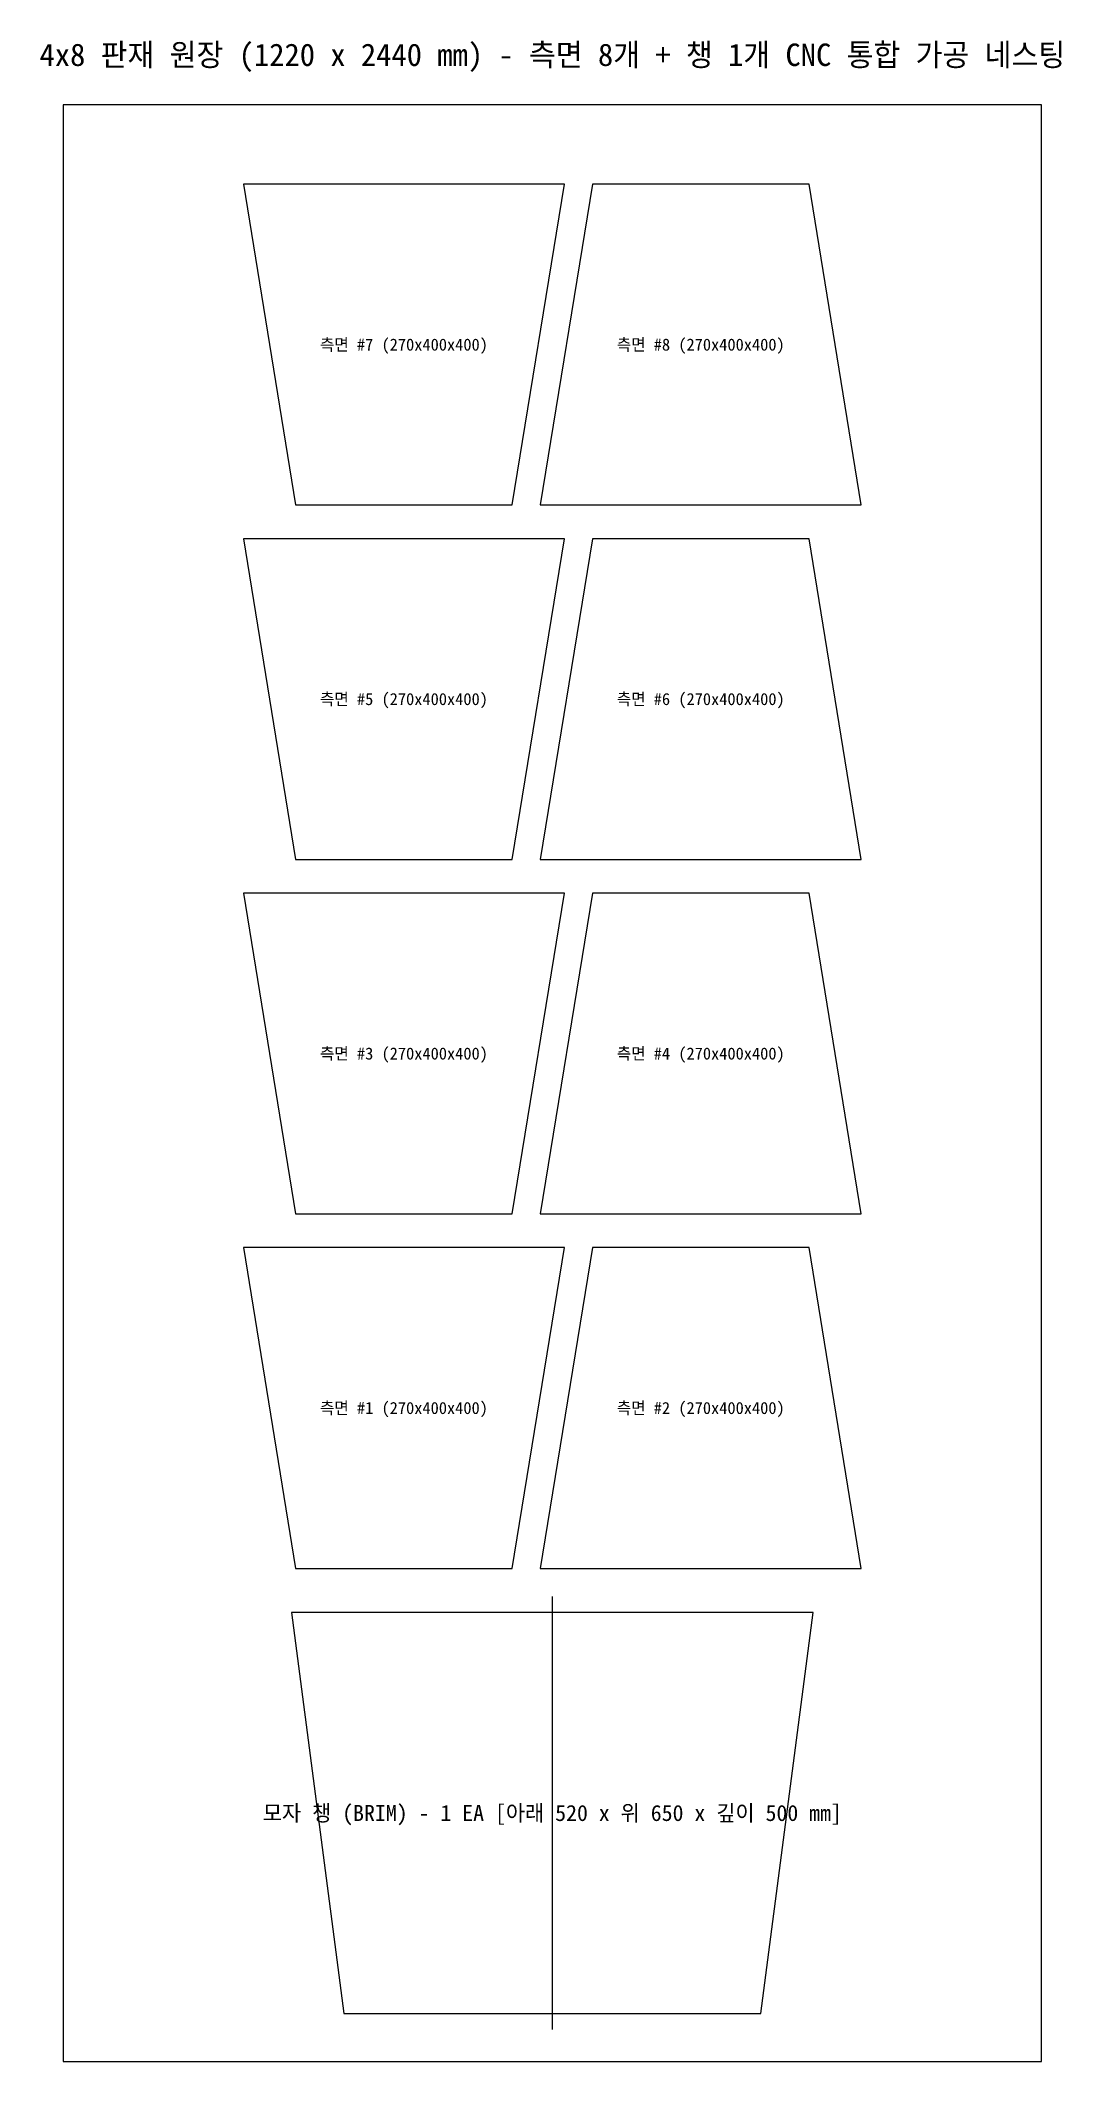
# Model space of a CAD drawing. Header units: metres. Extents: x -28 to 1245, y 0 to 2520.
import ezdxf
from ezdxf.enums import TextEntityAlignment as Align

# ---------------------------------------------------------------- set-up
doc = ezdxf.new("R2010")
doc.units = ezdxf.units.M
for name, color, linetype in [('CENTERLINE', 1, 'Continuous'), ('CUT', 4, 'Continuous'), ('STOCK_SHEET', 8, 'Continuous'), ('TEXT_LABEL', 7, 'Continuous')]:
    doc.layers.add(name, color=color, linetype=linetype)

msp = doc.modelspace()

# ---------------------------------------------------------------- linework, layer by layer
at = {"layer": 'CENTERLINE'}
msp.add_line((610, 40), (610, 580), dxfattribs=at)
at = {"layer": 'CUT'}
for points in [[(290, 1941), (560, 1941), (625, 2341), (225, 2341)], [(595, 1941), (995, 1941), (930, 2341), (660, 2341)], [(290, 1499), (560, 1499), (625, 1899), (225, 1899)], [(595, 1499), (995, 1499), (930, 1899), (660, 1899)], [(290, 1057), (560, 1057), (625, 1457), (225, 1457)], [(595, 1057), (995, 1057), (930, 1457), (660, 1457)], [(290, 615), (560, 615), (625, 1015), (225, 1015)], [(595, 615), (995, 615), (930, 1015), (660, 1015)], [(350, 60), (870, 60), (935, 560), (285, 560)]]:
    msp.add_lwpolyline(points, close=True, dxfattribs=at)
at = {"layer": 'STOCK_SHEET'}
msp.add_lwpolyline([(0, 0), (1220, 0), (1220, 2440), (0, 2440)], close=True, dxfattribs=at)

# ---------------------------------------------------------------- texts
at = {"layer": 'TEXT_LABEL'}
msp.add_text('4x8 판재 원장 (1220 x 2440 mm) - 측면 8개 + 챙 1개 CNC 통합 가공 네스팅', height=28, dxfattribs=at).set_placement((610, 2480), align=Align.BOTTOM_CENTER)
for s, height, p in [('측면 #7 (270x400x400)', 15, (425, 2141)), ('측면 #8 (270x400x400)', 15, (795, 2141)), ('측면 #5 (270x400x400)', 15, (425, 1699)), ('측면 #6 (270x400x400)', 15, (795, 1699)), ('측면 #3 (270x400x400)', 15, (425, 1257)), ('측면 #4 (270x400x400)', 15, (795, 1257)), ('측면 #1 (270x400x400)', 15, (425, 815)), ('측면 #2 (270x400x400)', 15, (795, 815)), ('모자 챙 (BRIM) - 1 EA [아래 520 x 위 650 x 깊이 500 mm]', 20, (610, 310))]:
    msp.add_text(s, height=height, dxfattribs=at).set_placement(p, align=Align.MIDDLE_CENTER)

doc.saveas('drawing.dxf')
